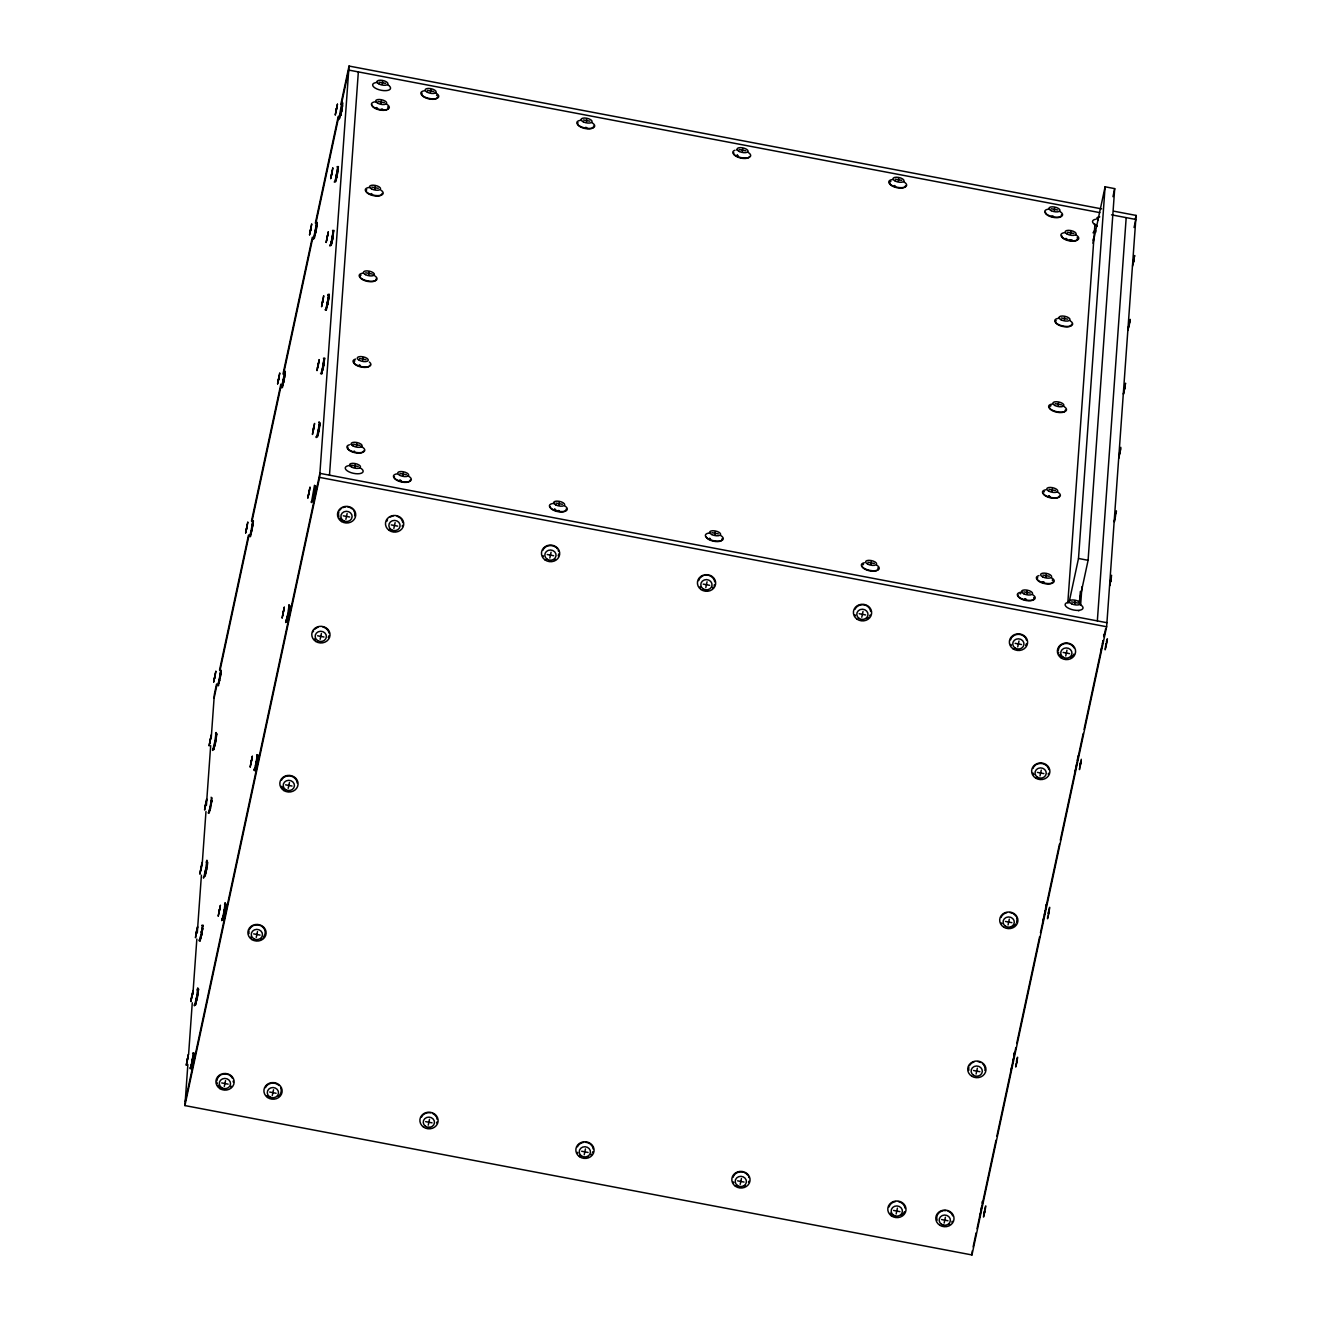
<?xml version="1.0" encoding="UTF-8"?>
<svg xmlns="http://www.w3.org/2000/svg" width="1321" height="1321" viewBox="0 0 1321 1321"><rect width="100%" height="100%" fill="white"/><g stroke="black" fill="none" stroke-linecap="round" stroke-linejoin="round"><path stroke-width="1.5" d="M205.25 873.924L206.555 868.921M315.059 488.753L314.596 492.254M335.914 179.21L336.756 176.7M281.092 387.879L283.239 380.019M339.91 118.13L342.486 105.647L341.363 109.825M1132.559 266.165L1134.689 255.481L1134.079 257.512M187.268 1061.275L187.466 1058.583M191.842 997.421L192.998 990.568L190.918 1001.599L191.892 994.746M196.416 933.567L197.572 926.715L195.475 937.745L196.466 930.892M201.106 869.713C204.606 845.787 197.11 890.816 201.172 867.038M205.68 805.86L206.703 799.007L204.59 810.037L205.746 803.185M210.122 742.022L210.303 739.331M214.679 678.168L214.877 675.477M1113.818 211.195L1136.077 215.422L1106.635 626.748L971.975 1254.95L184.923 1105.578L187.863 1064.511M188.606 1054.224L192.272 1002.788M192.866 994.564L196.846 939M197.291 932.841L201.403 875.229M202.146 864.941L205.977 811.441M206.406 805.265L210.683 745.605M211.277 737.366L214.365 694.252L216.512 684.179M218.361 684.839L218.394 685.797L221.135 670.374M218.972 682.016L218.956 682.924L219.303 679.588M220.822 673.561L220.112 678.069M219.22 912.217L219.418 909.542M246.647 529.11L246.829 526.435M223.513 916.08L223.497 916.989L223.513 915.816M252.773 524.52L251.733 527.905M251.172 763.175L251.37 760.483M278.599 380.068L278.781 377.377M283.14 614.116L283.321 611.425M310.551 231.01L310.749 228.318M313.077 238.358L313.11 239.431L315.191 230.96M287.417 617.98L287.4 618.889L287.978 614.232M289.266 609.526C289.629 608.7 286.211 625.048 288.556 614.017M308.85 494.153L309.048 491.462M313.424 430.299L314.58 423.43L312.45 434.477L313.473 427.624M318.13 366.445L319.154 359.593L317.023 370.623L318.179 363.754M322.687 302.592L323.711 295.739L321.597 306.769L322.753 299.917M327.129 238.754L327.327 236.063M331.703 174.9L331.885 172.209M336.261 111.047L336.459 108.355M311.376 501.501L311.409 502.574L314.497 485.269M313.143 498L313.127 498.909L314.976 489.876M184.923 1105.578L319.599 477.393L349.025 66.05L1101.681 208.883M329.49 475.18L358.338 71.912M354.92 467.205L355.101 464.513M382.33 84.098L382.529 81.407M356.554 446.151L356.736 443.46M362.681 360.451L362.879 357.76M368.823 274.751L369.005 272.06M374.949 189.068L375.147 186.377M381.075 103.368L381.274 100.677M403.103 475.411L403.285 472.72M430.514 92.305L430.712 89.613M559.064 505.018L559.262 502.327M586.491 121.912L586.673 119.22M715.041 534.609L715.222 531.934M742.452 151.502L742.65 148.827M871.001 564.216L871.2 561.524M898.429 181.109L898.61 178.418M971.975 1254.95L972.256 1250.921M1026.978 593.823L1027.16 591.131M1054.389 210.716L1054.587 208.024M984.558 1212.579L984.657 1211.241L984.029 1214.148M1046.017 576.996L1046.199 574.305M1052.143 491.296L1052.342 488.605M1058.286 405.597L1058.468 402.922M1064.412 319.913L1064.61 317.222M1070.538 234.213L1070.737 231.522M1016.51 1063.537L1016.691 1060.846M1067.814 602.904L1094.927 224.091M1048.461 914.479L1048.659 911.787M1074.766 603.829L1074.964 601.138M1068.986 602.822L1078.497 558.469L1105.099 186.789L1114.693 188.622L1088.091 560.302L1079.009 602.624M1079.472 603.763L1080.363 591.412M1080.611 605.332L1081.932 586.805M1080.413 765.437L1080.611 762.745M1097.338 620.903L1126.186 217.635M1106.139 645.457L1106.222 644.12M1110.697 581.62L1110.895 578.928M1115.271 517.766L1115.37 516.412L1114.742 519.318M1119.845 453.912L1120.538 448.331M1124.419 390.058L1124.6 387.367L1123.444 394.236L1125.575 383.189L1124.865 385.501M1128.398 326.931L1128.018 330.382L1129.174 323.513M1133.55 262.351L1133.748 259.676M212.681 749.073L212.648 750.427L215.075 740.701M208.107 812.927C208.768 815.206 212.318 796.827 211.129 797.224M214.415 745.721L216.33 736.623L215.95 737.481M203.533 876.781L203.517 878.135L205.944 868.392M194.402 1004.488L194.369 1005.826L196.895 996.48M334.246 181.951C334.84 184.824 338.837 163.787 337.119 166.793M325.115 309.659C325.693 313.027 330.002 289.316 327.806 295.161M330.828 245.161C331.554 248.497 334.774 225.313 332.231 237.532M320.541 373.513C321.152 376.386 325.115 355.316 323.414 358.354M317.701 434.295L318.262 430.415M217.271 684.905C217.585 689.43 222.077 665.602 220.013 670.391M214.398 745.605L214.382 746.778L215.24 743.376M189.861 1068.012C190.174 1072.536 194.666 1048.709 192.602 1053.498M249.223 535.864C249.553 540.372 254.012 516.627 251.981 521.333M251.7 530.926L252.757 523.942L251.651 528.483M221.812 918.97L221.779 920.654L223.876 912.167M282.876 383.651L282.859 384.824L282.925 383.602M284.725 375.775L284.808 374.669L284.659 376.171M286.855 620.259L286.839 621.745L289.266 609.84M338.853 117.784L338.82 119.468L341.908 102.163M324.19 361.459L321.664 374.058L322.241 369.071M982.163 1203.15L982.23 1201.532M1046.116 904.456L1045.572 908.468M1103.729 636.028L1103.696 634.427M199.042 939.974C199.091 945.621 203.698 921.926 201.832 925.476M329.755 245.145C329.804 250.792 334.444 226.981 332.545 230.647M316.049 436.706C316.099 442.37 320.739 418.476 318.84 422.192M219.005 681.702L219.269 679.869M253.847 769.202C253.632 775.972 258.371 752.376 256.67 754.77M285.815 620.16L285.699 622.538L287.78 614.067M287.45 617.65L287.912 614.678M1078.019 755.992L1077.358 760.467M1079.538 768.145L1079.472 769.615L1081.272 759.261M196.185 1000.773L196.945 996.199M330.894 244.567L331.373 241.363M322.39 369.385L322.258 371.218L322.786 369.385M317.271 435.451C316.957 443.939 322.341 412.664 318.972 426.122M251.073 531.835L250.907 533.882L251.056 531.719M191.694 1063.983L191.545 1066.03L193.411 1056.998M193.328 1057.378L193.015 1059.392M314.464 235.782L314.249 238.639L316.297 229.127M225.231 908.765L225.429 906.833L223.777 916.047M255.085 767.947L254.887 770.804L257.116 761.243M1013.917 1055.628L1013.834 1053.068M220.822 673.892L220.26 677.359M252.773 524.833L250.346 536.739L250.957 531.273M200.825 936.176C200.214 943.574 204.144 921.447 201.766 931.074M196.119 1001.021L197.82 987.91L197.077 989.99M191.694 1063.884L191.578 1065.7L192.106 1063.933M331.554 241.363L331.389 243.51L332.182 240.554M322.407 369.054L322.274 370.871L322.786 369.335M317.701 433.899L318.361 429.952L317.667 432.925M209.412 811.011L209.956 807.544M204.953 874.089C203.913 885.202 209.907 853.349 206.72 864.694M200.875 936.044L200.709 937.993L201.304 935.995M195.805 1001.797L195.525 1005.033L197.44 996.414M335.666 179.276C334.576 188.853 338.919 168.196 337.532 170.359M331.588 241.231L331.422 243.18L332.033 241.165M326.518 306.967L326.237 310.22L328.136 301.799M326.964 305.547L327.658 301.386M218.592 682.94L219.187 679.341M282.628 384.031L282.298 387.697L283.899 380.564M340.174 115.819L341.049 111.608M223.249 916.18L222.935 919.845L224.537 912.712M255.614 765.883L256.076 763.125M1132.741 264.563L1133.682 259.345M1047.735 916.13C1046.331 928.069 1052.325 893.937 1048.18 913.521M1105.991 643.806C1102.787 662.993 1109.822 628.68 1106.404 641.808M214.217 745.556L213.804 749.634L215.818 740.421M216 739.298L215.95 737.613M210.089 807.841L209.808 810.632L210.155 807.296M336.161 177.377L337.053 172.407M1119.168 455.266L1118.87 458.09L1120.835 447.324M1110.02 582.957L1109.739 585.781L1111.605 575.279M284.527 377.096L284.246 378.764M315.059 233.239L315.323 231.571M316.396 228.566L316.693 225.561L316.346 226.766M191.446 1064.363L190.967 1068.904L192.239 1064.264M225.148 909.244L224.966 910.334M284.593 376.766L283.404 383.007L283.784 381.142M314.976 233.619L315.785 229.194M336.112 177.509L336.541 175.165M326.981 305.217L327.294 303.45M328.252 301.006L328.764 297.208L328.169 298.975M255.597 765.784L256.274 761.953M214.663 743.987L215.224 740.8M200.66 936.193L200.082 941.179L201.783 933.765M328.351 300.428L328.698 297.423L328.302 298.546M340.95 112.186C339.332 123.58 344.203 98.216 341.512 109.214M256.935 761.276L257.331 758.023L256.968 758.931M287.301 617.204L288.143 613.472M981.668 1206.568L980.876 1210.961M1015.981 1063.933C1014.445 1076.136 1019.762 1047.107 1016.493 1061.192M214.745 743.442L215.059 741.675M205.713 870.572L205.399 872.339L206.076 868.508M202.113 931.966L202.542 928.399L201.469 932.626M197.539 995.819L197.985 991.972L196.102 1002.177M332.826 237.153L333.239 233.586L332.43 236.641M323.695 364.844L324.124 361.277L323.084 365.24M223.91 913.372L224.587 909.723M224.867 910.912L225.99 903.911L225.231 906.057M1013.438 1058.567L1012.613 1063.025M1079.901 765.833L1080.677 761.771M1103.068 640.503L1102.457 643.839M341.115 111.162L340.57 115.472L341.578 111.542M223.843 913.653L224.702 909.31M205.382 871.398L205.812 869.978M196.251 999.089L196.68 997.685M326.964 304.276L327.625 301.65M319.022 429.292L319.566 424.85L317.684 435.055M1110.234 581.686L1111.291 576.517M283.371 380.63L284.065 377.146M284.131 379.358L285.319 371.696L284.609 373.893M315.042 232.199L315.438 230.977M340.768 112.219L340.95 111.228M193.213 1059.343L192.833 1061.341M224.768 911.523L225.164 910.301M255.68 764.347L256.241 761.358M288.672 613.406L289.86 605.745L288.589 610.385M314.398 493.443L315.57 485.781L315.025 487.333M314.794 492.221L312.549 501.782L313.589 497.257M1045.208 910.598L1044.35 915.057M214.696 742.699L214.894 741.708M214.877 741.395L216.099 732.495L215.538 733.915M211.03 805.463L211.756 800.476L210.914 803.383M205.564 870.407L206.902 860.202L206.225 862.283M206.571 868.706L206.225 870.506M336.277 175.577L336.64 174.554M201.898 933.171L203.153 925.212L202.807 925.988M202.262 932.147L201.684 935.136M332.975 237.318L332.397 240.306M327.146 303.285L327.327 302.278M328.153 301.584L327.806 303.384M323.48 366.049L324.735 358.09L324.239 359.345M323.843 365.025L323.265 368.014M1119.498 453.301L1119.894 451.221M283.272 380.25L284.593 370.59L284.098 371.663M284.164 380.134L284.345 379.127M315.224 231.192L316.495 221.482L316.049 222.622M316.115 231.092L317.271 222.638L316.38 225.577M341.825 111.113L342.833 102.939M192.156 1061.242L192.883 1057.642L192.139 1060.449M223.893 912.415L225.181 902.689L224.553 904.439M224.785 912.299L224.983 911.292M287.813 614.298L289.134 604.655L288.639 605.728M313.738 494.12L314.497 489.546M984.409 1210.928C981.156 1230.478 988.207 1195.786 984.822 1208.93M1076.962 762.679L1075.872 768.062M283.437 380.184L283.965 377.575M315.851 231.505L315.092 234.841L316.429 226.452M192.106 1061.39L192.965 1057.427M313.688 494.269L314.811 489.315M336.475 174.587L336.855 172.589M197.308 997.999L198.596 989.066L197.589 992.385M322.935 366.115L323.728 361.426M318.906 429.886L318.675 431.092M1128.761 324.9L1130.132 319.352L1129.108 326.204M1115.188 515.768L1114.313 521.927L1116.427 510.897L1115.601 513.786M252.014 530.183L253.417 520.804L252.971 521.762M283.454 379.243L283.85 377.278M283.965 381.142L284.015 379.969M315.422 230.201L315.603 229.194M192.635 1062.348L193.989 1052.903L193.593 1053.91M224.091 911.407L224.487 909.426M224.587 913.29L224.653 912.117M256.175 762.531L256.423 761.342M314.282 494.054L313.688 496.812M215.389 743.574L216.875 733.65L216.05 736.21M336.971 176.453L338.391 166.545L337.433 169.864M332.198 237.813L333.057 232.942M201.568 931.255L201.37 932.246L202.328 927.755M327.823 304.16L329.309 294.236L328.302 297.572M323.364 366.644L323.001 368.361M251.7 527.294L252.476 523.694M313.969 492.915L314.728 489.579M210.65 804.654L211.476 800.064M332.265 240.108L333.883 230.382L333.519 231.158M192.222 1063.455L192.585 1061.803M219.93 676.335L220.838 672.719L220.046 675.774M219.946 675.378L220.706 671.993M251.832 530.2L251.601 531.29M341.528 108.256L342.271 104.871M224.421 913.306L223.86 915.717M980.446 1213.173L979.604 1216.955M214.167 679.737L215.406 673.908M246.119 530.679L247.357 524.866M278.071 381.637L279.309 375.808M310.022 232.579L311.261 226.766M335.732 112.615L336.987 106.786M219.534 670.077L248.464 535.187M251.485 521.085L280.828 384.18M282.991 374.107L312.35 237.186M315.372 223.1L338.242 116.38M340.835 104.309L349.025 66.05M214.068 698.281L217.09 684.179M220.112 670.094L249.042 535.187M252.063 521.101L280.547 388.209M283.998 372.093L312.483 239.217M315.934 223.1L338.82 116.397M341.842 102.295L348.744 70.079L1099.848 212.631M209.593 743.591L210.832 737.762M331.175 176.453L332.413 170.64M205.019 807.428L206.274 801.616M326.601 240.306L327.856 234.494M210.848 803.762C213.408 793.789 208.701 816.543 210.567 807.775M200.445 871.282L201.7 865.47M322.027 304.16L323.282 298.348M206.109 871.084L205.267 874.139M326.832 307.364L327.691 303.962M195.888 935.136L197.126 929.323M317.469 368.014L318.708 362.202M323.282 364.332L324.008 361.294M191.314 998.99L192.552 993.177M312.895 431.868L314.134 426.056M196.978 998.792L196.168 1001.846M318.543 431.67L317.75 434.725M186.74 1062.844L187.995 1057.015M218.692 913.785L219.946 907.973M250.643 764.727L251.898 758.915M282.611 615.685L283.85 609.873M308.321 495.722L309.576 489.893M185.204 1101.549L319.88 473.347L1106.932 622.719M224.289 1086.456L225.544 1080.628M256.241 937.398L257.496 931.586M288.193 788.34L289.448 782.527M320.161 639.298L321.399 633.486M345.871 519.335L347.126 513.506M272.275 1095.555L273.53 1089.742M393.856 528.433L395.111 522.621M428.252 1125.162L429.49 1119.349M549.833 558.04L551.072 552.211M584.212 1154.752L585.467 1148.94M705.794 587.63L707.049 581.818M740.189 1184.359L741.444 1178.547M861.771 617.237L863.009 611.425M1092.995 243.229L1105.099 186.789M1112.959 196.68L1114.693 188.622M896.166 1213.966L897.405 1208.137M1017.731 646.844L1018.986 641.015M1135.218 219.451L1136.077 215.422M1134.062 227.509L1135.796 219.451L1111.506 214.844M1133.022 263.919L1134.277 258.107M1128.448 327.773L1129.703 321.961M944.152 1223.064L945.39 1217.252M976.103 1074.023L977.342 1068.194M1008.055 924.964L1009.31 919.152M1040.007 775.906L1041.262 770.093M1065.733 655.943L1066.972 650.13M1123.89 391.627L1125.129 385.798M1119.944 452.558L1120.555 449.652M1110.168 583.172L1111.423 577.36M973.115 1246.892L976.136 1232.79M977.012 1228.761L996.001 1140.172M996.86 1136.143L1015.849 1047.553M1016.708 1043.524L1039.594 936.82M1040.453 932.791L1059.442 844.202M1060.317 840.173L1083.187 733.452M1084.046 729.44L1103.052 640.834M1103.91 636.821L1105.627 628.763M1016.609 1062.183L1017.22 1059.277M1048.56 913.141L1049.188 910.235M1079.884 766.989L1081.139 761.177M1105.611 647.026L1106.849 641.213M1101.797 647.092L1100.987 650.559M1012.167 1065.172L1011.192 1069.234M327.608 304.408L326.931 306.934M288.605 611.194L289.249 608.948L288.754 610.5M1043.904 917.104L1042.88 921.034M251.485 531.785L250.94 533.552L251.436 532.049M257.017 757.742L257.909 754.803L255.58 767.633M1075.459 769.796L1074.65 772.273M206.72 865.668L207.133 864.264L206.786 867.6L206.819 865.305M337.532 170.492L336.211 178.863M257.017 758.634L257.331 757.726L255.58 767.451M212.07 797.901L209.18 813.125M1093.045 232.826L1094.696 230.382A5.218 2.147 12.1 0 1 1095.241 229.97M1093.144 240.736L1093.094 239.051M427.41 90.356L433.816 91.578M583.387 119.963L589.777 121.169M739.347 149.554L745.754 150.776M895.324 179.161L901.715 180.366M1051.285 208.768L1057.692 209.973M379.226 82.15L385.633 83.372M377.971 101.42L384.378 102.625M1067.434 232.265L1073.841 233.47M371.845 187.103L378.252 188.325M1061.308 317.965L1067.715 319.17M365.719 272.803L372.109 274.025M1055.182 403.648L1061.572 404.87M359.576 358.503L365.983 359.708M1049.039 489.348L1055.446 490.553M1078.497 558.469L1088.091 560.302M353.45 444.186L359.84 445.408M1042.913 575.048L1049.303 576.253M399.999 473.463L406.389 474.685M555.959 503.07L562.366 504.275M711.936 532.66L718.327 533.882M867.897 562.267L874.304 563.473M1023.874 591.874L1030.264 593.079M351.815 465.256L358.206 466.478M1071.661 601.881L1078.068 603.086M319.599 477.393L1106.635 626.748M343.295 515.817L349.702 517.023M391.28 524.916L397.687 526.138M547.257 554.523L553.648 555.728M703.218 584.113L709.625 585.335M859.195 613.72L865.585 614.942M1015.155 643.327L1021.562 644.532M1063.157 652.425L1069.548 653.647M317.585 635.781L323.975 637.003M1037.431 772.405L1043.838 773.611M285.617 784.839L292.024 786.045M1005.479 921.447L1011.886 922.669M253.665 933.881L260.072 935.103M973.527 1070.505L979.918 1071.711M221.713 1082.939L228.12 1084.145M269.699 1092.038L276.106 1093.26M425.676 1121.645L432.066 1122.85M581.636 1151.235L588.043 1152.457M737.613 1180.842L744.02 1182.064M893.59 1210.449L899.981 1211.654M941.576 1219.547L947.966 1220.769M1057.361 491.924A9.131 3.748 12.1 0 1 1057.791 497.555A9.131 3.748 12.1 0 1 1044.713 495.078A9.131 3.748 12.1 0 1 1045.918 489.744M1059.227 496.118A8.141 3.336 12.1 0 1 1051.499 498.05A8.141 3.336 12.1 0 1 1043.293 493.526M1043.904 491.957A8.141 3.336 12.1 0 1 1044.366 491.66M1049.617 496.25A4.888 1.998 12.1 0 1 1049.072 496.052M1064.28 406.703A9.131 3.748 12.1 0 1 1063.372 411.987A9.131 3.748 12.1 0 1 1050.608 409.213A9.131 3.748 12.1 0 1 1052.061 404.061M1062.596 405.778A9.131 3.748 12.1 0 1 1063.488 406.224M1065.337 409.989A8.141 3.336 12.1 0 1 1057.13 412.268A8.141 3.336 12.1 0 1 1049.485 406.984M1050.046 406.274A8.141 3.336 12.1 0 1 1051.054 405.712M1075.756 234.841A9.131 3.748 12.1 0 1 1075.905 240.538A9.131 3.748 12.1 0 1 1062.629 237.664A9.131 3.748 12.1 0 1 1065.254 232.562M1077.16 237.697A8.141 3.336 12.1 0 1 1070.406 241.049A8.141 3.336 12.1 0 1 1061.754 235.6M1070.423 321.003A9.131 3.748 12.1 0 1 1069.201 326.337A9.131 3.748 12.1 0 1 1056.288 323.183A9.131 3.748 12.1 0 1 1059.128 318.245M1071.463 324.306A8.141 3.336 12.1 0 1 1062.266 326.353A8.141 3.336 12.1 0 1 1056.173 320.574M1051.219 577.607A9.131 3.748 12.1 0 1 1051.912 583.172A9.131 3.748 12.1 0 1 1039.099 581.091A9.131 3.748 12.1 0 1 1038.95 575.609M1053.101 581.818A8.141 3.336 12.1 0 1 1043.375 583.321A8.141 3.336 12.1 0 1 1037.778 577.657M1052.226 580.018A8.141 3.336 12.1 0 1 1052.622 580.48M1044.069 582.115A4.888 1.998 12.1 0 1 1043.491 581.934M360.864 446.316A9.131 3.748 12.1 0 1 362.928 452.178A9.131 3.748 12.1 0 1 349.916 450.395A9.131 3.748 12.1 0 1 349.487 444.764M351.254 444.483A9.131 3.748 12.1 0 1 352.261 444.45M363.638 450.973A8.141 3.336 12.1 0 1 354.408 452.591A8.141 3.336 12.1 0 1 347.968 447.142M354.606 451.27A4.888 1.998 12.1 0 1 354.028 451.088M369.385 362.053A9.131 3.748 12.1 0 1 367.469 366.875A9.131 3.748 12.1 0 1 355.25 364.233A9.131 3.748 12.1 0 1 355.613 359.064M369.764 365.273A8.141 3.336 12.1 0 1 359.56 366.627A8.141 3.336 12.1 0 1 354.903 360.815M360.154 365.389A4.888 1.998 12.1 0 1 359.609 365.19M374.817 275.858A9.131 3.748 12.1 0 1 373.893 281.125A9.131 3.748 12.1 0 1 361.145 278.368A9.131 3.748 12.1 0 1 362.598 273.199M373.133 274.917A9.131 3.748 12.1 0 1 374.025 275.379M375.874 279.144A8.141 3.336 12.1 0 1 367.667 281.423A8.141 3.336 12.1 0 1 360.022 276.139M360.567 275.412A8.141 3.336 12.1 0 1 361.029 275.115M380.96 190.158A9.131 3.748 12.1 0 1 379.738 195.491A9.131 3.748 12.1 0 1 366.825 192.338A9.131 3.748 12.1 0 1 369.649 187.4M382 193.46A8.141 3.336 12.1 0 1 372.803 195.508A8.141 3.336 12.1 0 1 366.71 189.729M371.878 193.807A4.888 1.998 12.1 0 1 371.35 193.576M386.293 103.979A9.131 3.748 12.1 0 1 386.442 109.676A9.131 3.748 12.1 0 1 373.166 106.803A9.131 3.748 12.1 0 1 375.791 101.717M387.697 106.852A8.141 3.336 12.1 0 1 381.439 110.254A8.141 3.336 12.1 0 1 372.192 105.152M1061.291 216.132A8.141 3.336 12.1 0 1 1052.243 217.156A8.141 3.336 12.1 0 1 1045.538 212.301M1061.39 214.877A8.141 3.336 12.1 0 1 1061.44 215.752M1060.003 211.575A9.131 3.748 12.1 0 1 1059.326 217.106A9.131 3.748 12.1 0 1 1046.166 213.903A9.131 3.748 12.1 0 1 1049.601 209.032M905.512 185.716A8.141 3.336 12.1 0 1 896.777 187.681A8.141 3.336 12.1 0 1 889.71 182.298M890.387 181.621A8.141 3.336 12.1 0 1 890.899 181.34M904.043 181.968A9.131 3.748 12.1 0 1 903.647 187.466A9.131 3.748 12.1 0 1 890.635 184.643A9.131 3.748 12.1 0 1 892.649 179.507M895.077 185.749A4.888 1.998 12.1 0 1 894.581 185.518M437.598 96.928A8.141 3.336 12.1 0 1 428.367 98.761A8.141 3.336 12.1 0 1 422.093 93.147M436.491 95.095A8.141 3.336 12.1 0 1 436.937 95.558M436.888 93.659A9.131 3.748 12.1 0 1 435.154 98.761A9.131 3.748 12.1 0 1 422.489 95.673A9.131 3.748 12.1 0 1 424.751 90.703M435.286 92.701A9.131 3.748 12.1 0 1 436.128 93.164M749.502 156.538A8.141 3.336 12.1 0 1 740.305 157.959A8.141 3.336 12.1 0 1 733.749 152.708M748.066 152.361A9.131 3.748 12.1 0 1 748.214 157.727A9.131 3.748 12.1 0 1 735.681 155.68A9.131 3.748 12.1 0 1 735.004 150.231M736.689 149.9A9.131 3.748 12.1 0 1 737.663 149.818M737.762 155.399A4.888 1.998 12.1 0 1 737.415 155.135M593.476 126.073A8.141 3.336 12.1 0 1 584.84 128.467A8.141 3.336 12.1 0 1 578.053 122.737M592.105 122.77A9.131 3.748 12.1 0 1 591.709 128.253A9.131 3.748 12.1 0 1 578.681 125.429A9.131 3.748 12.1 0 1 580.712 120.294M722.026 538.786A8.141 3.336 12.1 0 1 715.404 541.511A8.141 3.336 12.1 0 1 706.24 537.069M720.655 535.467A9.131 3.748 12.1 0 1 720.539 540.9A9.131 3.748 12.1 0 1 707.726 538.473A9.131 3.748 12.1 0 1 708.386 533.139M709.261 533.007A9.131 3.748 12.1 0 1 710.236 532.924M410.187 480.035A8.141 3.336 12.1 0 1 401.452 481.983A8.141 3.336 12.1 0 1 394.401 476.6M407.875 475.808A9.131 3.748 12.1 0 1 408.866 481.637A9.131 3.748 12.1 0 1 395.54 479.11A9.131 3.748 12.1 0 1 397.324 473.81M400.857 480.448A4.888 1.998 12.1 0 1 400.296 480.266M1033.749 597.538A8.141 3.336 12.1 0 1 1026.334 600.576A8.141 3.336 12.1 0 1 1018.276 595.011M1020.076 593.823A8.141 3.336 12.1 0 1 1020.786 593.641M1033.98 595.672A9.131 3.748 12.1 0 1 1030.677 600.361A9.131 3.748 12.1 0 1 1018.359 596.663A9.131 3.748 12.1 0 1 1022.173 592.138M1032.593 594.665A9.131 3.748 12.1 0 1 1033.336 595.16M1025.922 599.14A4.888 1.998 12.1 0 1 1025.327 599.007M877.771 567.931A8.141 3.336 12.1 0 1 877.904 569.648M877.623 570.012A8.141 3.336 12.1 0 1 868.871 570.672A8.141 3.336 12.1 0 1 862.118 566.23M862.976 564.728A8.141 3.336 12.1 0 1 863.488 564.447M876.632 565.074A9.131 3.748 12.1 0 1 876.517 570.507A9.131 3.748 12.1 0 1 863.703 568.08A9.131 3.748 12.1 0 1 864.347 562.746M565.966 510.451A8.141 3.336 12.1 0 1 556.934 511.458A8.141 3.336 12.1 0 1 550.213 506.604M566.065 509.179A8.141 3.336 12.1 0 1 566.131 510.055M566.065 506.868A9.131 3.748 12.1 0 1 562.763 511.557A9.131 3.748 12.1 0 1 550.461 507.858A9.131 3.748 12.1 0 1 554.275 503.334M564.694 505.877A9.131 3.748 12.1 0 1 565.438 506.356M555.728 509.658A4.888 1.998 12.1 0 1 554.77 509.179M389.332 85.964A9.131 3.748 12.1 0 1 386.029 90.637A9.131 3.748 12.1 0 1 373.711 86.955A9.131 3.748 12.1 0 1 377.525 82.414M387.945 84.957A9.131 3.748 12.1 0 1 388.704 85.452M710.401 538.786A5.218 2.147 12.1 0 1 709.625 538.192M559.328 510.682A5.218 2.147 12.1 0 1 558.007 510.5M555.464 509.724A5.218 2.147 12.1 0 1 554.424 509.196M400.709 480.58A5.218 2.147 12.1 0 1 399.503 480.134M1025.905 599.305A5.218 2.147 12.1 0 1 1024.601 598.974M586.755 127.576A5.218 2.147 12.1 0 1 585.418 127.394M1053.332 216.198A5.218 2.147 12.1 0 1 1052.011 215.868M737.812 155.68A5.218 2.147 12.1 0 1 737.035 155.085M360.303 365.62A5.218 2.147 12.1 0 1 359.081 365.157M382.595 109.049A5.218 2.147 12.1 0 1 381.356 109.032M377.476 108.074A5.218 2.147 12.1 0 1 376.452 107.529M1072.058 239.894A5.218 2.147 12.1 0 1 1069.482 239.695M1066.939 238.936A5.218 2.147 12.1 0 1 1065.915 238.391M1043.64 582.165A5.218 2.147 12.1 0 1 1042.418 581.702M1049.766 496.465A5.218 2.147 12.1 0 1 1048.544 496.019M1079.554 604.209A9.131 3.748 12.1 0 1 1080.545 610.054A9.131 3.748 12.1 0 1 1067.219 607.511A9.131 3.748 12.1 0 1 1069.003 602.211M1079.158 610.616A8.141 3.336 12.1 0 1 1078.365 610.748M1096.925 225.643A9.131 3.748 12.1 0 1 1095.538 219.253M1097.223 226.238A8.141 3.336 12.1 0 1 1094.415 224.553M1098.378 220.343A5.631 2.312 12.1 0 1 1099.766 216.842M361.277 468.559A9.131 3.748 12.1 0 1 359.857 473.612A9.131 3.748 12.1 0 1 347.357 470.903A9.131 3.748 12.1 0 1 348.265 465.735M349.14 465.603A9.131 3.748 12.1 0 1 351.155 465.52M359.692 467.601A9.131 3.748 12.1 0 1 360.534 468.063M402.509 525.345A8.141 7.414 4.1 0 1 402.195 526.22M393.08 530.646A8.141 7.414 4.1 0 1 392.089 530.398M390.256 529.572A8.141 7.414 4.1 0 1 389.431 529.011M386.772 521.415A8.141 7.414 4.1 0 1 387.515 519.698M390.306 517.039A8.141 7.414 4.1 0 1 393.146 516.065M397.192 516.362A8.141 7.414 4.1 0 1 399.025 517.188M399.85 517.749A8.141 7.414 4.1 0 1 400.593 518.393M401.237 519.12A8.141 7.414 4.1 0 1 401.782 519.913M402.211 520.771A8.141 7.414 4.1 0 1 402.723 522.571M558.684 554.027A8.141 7.414 4.1 0 1 558.172 555.827M554.936 559.311A8.141 7.414 4.1 0 1 554.044 559.741M543.459 556.438A8.141 7.414 4.1 0 1 543.03 555.596M543.047 550.13A8.141 7.414 4.1 0 1 543.492 549.288M544.037 548.512A8.141 7.414 4.1 0 1 546.283 546.646M547.175 546.217A8.141 7.414 4.1 0 1 555.827 547.34M556.57 548A8.141 7.414 4.1 0 1 557.214 548.727M558.189 550.362A8.141 7.414 4.1 0 1 558.502 551.253M714.446 584.543A8.141 7.414 4.1 0 1 714.133 585.434M713.142 587.036A8.141 7.414 4.1 0 1 712.481 587.746M708.073 589.893A8.141 7.414 4.1 0 1 707.049 589.992M706.041 589.975A8.141 7.414 4.1 0 1 705.018 589.843M700.625 587.564A8.141 7.414 4.1 0 1 699.981 586.838M698.71 580.613A8.141 7.414 4.1 0 1 699.453 578.895M700.014 578.119A8.141 7.414 4.1 0 1 700.675 577.409M701.418 576.782A8.141 7.414 4.1 0 1 703.135 575.807M705.084 575.262A8.141 7.414 4.1 0 1 708.139 575.312M709.129 575.56A8.141 7.414 4.1 0 1 713.72 579.11M714.166 579.969A8.141 7.414 4.1 0 1 714.661 581.768M870.11 615.025A8.141 7.414 4.1 0 1 869.664 615.867M868.458 617.353A8.141 7.414 4.1 0 1 866.873 618.509M855.397 615.636A8.141 7.414 4.1 0 1 854.968 614.793M854.984 609.328A8.141 7.414 4.1 0 1 862.068 604.77M863.092 604.787A8.141 7.414 4.1 0 1 866.048 605.513M866.939 605.976A8.141 7.414 4.1 0 1 870.622 611.375M281.125 1091.559A8.141 7.414 4.1 0 1 280.613 1093.342M280.184 1094.184A8.141 7.414 4.1 0 1 279.623 1094.96M278.979 1095.67A8.141 7.414 4.1 0 1 278.219 1096.298M270.508 1097.52A8.141 7.414 4.1 0 1 269.567 1097.157M267.849 1096.133A8.141 7.414 4.1 0 1 267.106 1095.489M265.504 1087.645A8.141 7.414 4.1 0 1 268.724 1084.161M269.616 1083.732A8.141 7.414 4.1 0 1 279.012 1085.515M280.646 1087.893A8.141 7.414 4.1 0 1 281.191 1090.634M436.904 1122.074A8.141 7.414 4.1 0 1 436.59 1122.949M429.507 1127.507A8.141 7.414 4.1 0 1 428.483 1127.49M421.465 1117.252A8.141 7.414 4.1 0 1 421.911 1116.41M422.456 1115.634A8.141 7.414 4.1 0 1 423.116 1114.924M423.859 1114.297A8.141 7.414 4.1 0 1 425.593 1113.339M426.551 1113.009A8.141 7.414 4.1 0 1 430.58 1112.843M432.528 1113.438A8.141 7.414 4.1 0 1 436.178 1116.641M436.607 1117.483A8.141 7.414 4.1 0 1 437.102 1119.3M592.881 1151.664A8.141 7.414 4.1 0 1 592.551 1152.556M591.56 1154.158A8.141 7.414 4.1 0 1 590.916 1154.868M588.439 1156.469A8.141 7.414 4.1 0 1 587.482 1156.8M580.613 1155.892A8.141 7.414 4.1 0 1 579.787 1155.33M577.855 1153.167A8.141 7.414 4.1 0 1 577.426 1152.308M577.442 1146.843A8.141 7.414 4.1 0 1 583.502 1142.384M585.533 1142.302A8.141 7.414 4.1 0 1 589.381 1143.507M590.206 1144.069A8.141 7.414 4.1 0 1 592.138 1146.232M592.584 1147.09A8.141 7.414 4.1 0 1 593.079 1148.89M748.842 1181.271A8.141 7.414 4.1 0 1 748.528 1182.146M745.308 1185.631A8.141 7.414 4.1 0 1 744.4 1186.06M737.465 1185.961A8.141 7.414 4.1 0 1 736.573 1185.498M733.816 1182.757A8.141 7.414 4.1 0 1 733.386 1181.915M733.089 1177.325A8.141 7.414 4.1 0 1 733.849 1175.607M734.393 1174.831A8.141 7.414 4.1 0 1 735.054 1174.121M735.797 1173.51A8.141 7.414 4.1 0 1 743.508 1172.288M744.466 1172.635A8.141 7.414 4.1 0 1 746.183 1173.659M746.926 1174.319A8.141 7.414 4.1 0 1 747.57 1175.046M748.545 1176.681A8.141 7.414 4.1 0 1 748.858 1177.572M904.489 1211.753A8.141 7.414 4.1 0 1 904.059 1212.579M903.498 1213.372A8.141 7.414 4.1 0 1 902.854 1214.065M902.094 1214.693A8.141 7.414 4.1 0 1 901.269 1215.237M895.374 1216.162A8.141 7.414 4.1 0 1 894.383 1215.914M892.55 1215.089A8.141 7.414 4.1 0 1 891.725 1214.527M890.981 1213.883A8.141 7.414 4.1 0 1 890.337 1213.157M889.066 1206.932A8.141 7.414 4.1 0 1 895.44 1201.582M898.495 1201.631A8.141 7.414 4.1 0 1 905.017 1208.104M1048.527 773.264A8.141 7.414 4.1 0 1 1048.131 774.123M1037.761 777.706A8.141 7.414 4.1 0 1 1036.836 777.293M1033.897 774.717A8.141 7.414 4.1 0 1 1033.039 773.016M1033.055 768.442A8.141 7.414 4.1 0 1 1033.435 767.584M1033.93 766.774A8.141 7.414 4.1 0 1 1036.027 764.776M1036.902 764.298A8.141 7.414 4.1 0 1 1046.381 765.536M1047.074 766.23A8.141 7.414 4.1 0 1 1047.685 766.989M1048.164 767.815A8.141 7.414 4.1 0 1 1048.791 769.598M1026.384 643.74A8.141 7.414 4.1 0 1 1025.641 645.457M1011.374 645.242A8.141 7.414 4.1 0 1 1010.945 644.384M1010.648 639.81A8.141 7.414 4.1 0 1 1011.407 638.093M1011.952 637.316A8.141 7.414 4.1 0 1 1012.613 636.606M1013.356 635.979A8.141 7.414 4.1 0 1 1015.073 635.005M1016.031 634.691A8.141 7.414 4.1 0 1 1021.067 634.757M1022.008 635.12A8.141 7.414 4.1 0 1 1023.725 636.144M1024.469 636.788A8.141 7.414 4.1 0 1 1025.113 637.515M1025.657 638.324A8.141 7.414 4.1 0 1 1026.4 640.058M984.888 1067.698A8.141 7.414 4.1 0 1 984.872 1070.472M968.887 1070.225A8.141 7.414 4.1 0 1 968.887 1067.434M969.531 1065.684A8.141 7.414 4.1 0 1 970.027 1064.875M970.638 1064.132A8.141 7.414 4.1 0 1 971.331 1063.455M972.124 1062.877A8.141 7.414 4.1 0 1 973.907 1062.018M977.936 1061.622A8.141 7.414 4.1 0 1 980.826 1062.513M982.477 1063.636A8.141 7.414 4.1 0 1 983.171 1064.33M983.765 1065.089A8.141 7.414 4.1 0 1 984.624 1066.79M264.778 930.166A8.141 7.414 4.1 0 1 264.761 934.756M264.382 935.615A8.141 7.414 4.1 0 1 263.275 937.167M261.773 938.422A8.141 7.414 4.1 0 1 260.914 938.901M251.419 937.662A8.141 7.414 4.1 0 1 250.726 936.969M249.025 933.6A8.141 7.414 4.1 0 1 249.042 930.826M249.669 929.059A8.141 7.414 4.1 0 1 253.137 925.773M254.061 925.394A8.141 7.414 4.1 0 1 260.055 925.493M260.98 925.905A8.141 7.414 4.1 0 1 264.398 929.29M952.276 1221.281A8.141 7.414 4.1 0 1 951.781 1222.09M949.683 1224.088A8.141 7.414 4.1 0 1 948.825 1224.567M943.871 1225.343A8.141 7.414 4.1 0 1 942.864 1225.161M937.183 1220.175A8.141 7.414 4.1 0 1 936.804 1218.342M936.804 1217.417A8.141 7.414 4.1 0 1 937.2 1215.601M937.58 1214.726A8.141 7.414 4.1 0 1 942.93 1210.796M943.937 1210.63A8.141 7.414 4.1 0 1 945.985 1210.663M947.95 1211.159A8.141 7.414 4.1 0 1 949.733 1212.084M950.526 1212.695A8.141 7.414 4.1 0 1 951.219 1213.372M951.814 1214.148A8.141 7.414 4.1 0 1 952.672 1215.832M231.324 1086.225A8.141 7.414 4.1 0 1 230.614 1086.886M220.26 1087.315A8.141 7.414 4.1 0 1 219.468 1086.704M218.774 1086.027A8.141 7.414 4.1 0 1 218.18 1085.251M217.321 1083.567A8.141 7.414 4.1 0 1 217.073 1082.659M216.941 1080.793A8.141 7.414 4.1 0 1 218.824 1076.565M219.517 1075.888A8.141 7.414 4.1 0 1 221.168 1074.832M222.11 1074.452A8.141 7.414 4.1 0 1 228.087 1074.534M229.012 1074.947A8.141 7.414 4.1 0 1 232.446 1078.349M233.19 1081.057A8.141 7.414 4.1 0 1 233.19 1081.982M354.655 513.01A8.141 7.414 4.1 0 1 354.639 515.784M344.599 521.415A8.141 7.414 4.1 0 1 343.625 521.118M341.842 520.193A8.141 7.414 4.1 0 1 341.049 519.582M340.356 518.905A8.141 7.414 4.1 0 1 339.761 518.129M338.903 516.445A8.141 7.414 4.1 0 1 338.919 511.854M339.794 510.187A8.141 7.414 4.1 0 1 341.099 508.767M342.75 507.71A8.141 7.414 4.1 0 1 345.656 506.901M347.704 506.917A8.141 7.414 4.1 0 1 352.245 508.948M353.533 510.401A8.141 7.414 4.1 0 1 354.408 512.102M288.952 790.701A8.141 7.414 4.1 0 1 287.928 790.635M285.022 789.727A8.141 7.414 4.1 0 1 284.164 789.215M283.388 788.604A8.141 7.414 4.1 0 1 282.677 787.91M282.083 787.151A8.141 7.414 4.1 0 1 281.604 786.325M281.621 780.017A8.141 7.414 4.1 0 1 282.116 779.208M282.727 778.465A8.141 7.414 4.1 0 1 283.421 777.788M284.213 777.21A8.141 7.414 4.1 0 1 286.013 776.352M286.987 776.071A8.141 7.414 4.1 0 1 296.35 780.249M296.73 781.124A8.141 7.414 4.1 0 1 297.109 782.957M1016.823 921.414A8.141 7.414 4.1 0 1 1016.559 922.322M1015.684 923.99A8.141 7.414 4.1 0 1 1015.089 924.733M1014.379 925.394A8.141 7.414 4.1 0 1 1013.587 925.988M1011.803 926.847A8.141 7.414 4.1 0 1 1010.829 927.127M1001.945 923.775A8.141 7.414 4.1 0 1 1001.45 922.95M1001.103 917.484A8.141 7.414 4.1 0 1 1001.978 915.816M1002.589 915.073A8.141 7.414 4.1 0 1 1006.85 912.695M1009.888 912.563A8.141 7.414 4.1 0 1 1012.778 913.472M1013.653 913.983A8.141 7.414 4.1 0 1 1014.429 914.578M1015.122 915.271A8.141 7.414 4.1 0 1 1015.717 916.047M1016.592 917.732A8.141 7.414 4.1 0 1 1016.955 920.506M1073.857 654.159A8.141 7.414 4.1 0 1 1073.362 654.968M1072.751 655.711A8.141 7.414 4.1 0 1 1072.058 656.388M1071.265 656.966A8.141 7.414 4.1 0 1 1070.406 657.445M1061.704 656.818A8.141 7.414 4.1 0 1 1060.912 656.207M1060.218 655.513A8.141 7.414 4.1 0 1 1059.624 654.754M1058.748 653.053A8.141 7.414 4.1 0 1 1058.501 652.145M1058.385 650.295A8.141 7.414 4.1 0 1 1058.782 648.479M1059.161 647.604A8.141 7.414 4.1 0 1 1060.251 646.052M1060.961 645.391A8.141 7.414 4.1 0 1 1062.612 644.318M1063.537 643.938A8.141 7.414 4.1 0 1 1069.531 644.037M1070.456 644.45A8.141 7.414 4.1 0 1 1072.801 646.25M1073.395 647.026A8.141 7.414 4.1 0 1 1073.89 647.851M328.912 635.748A8.141 7.414 4.1 0 1 328.285 637.515M315.339 639.562A8.141 7.414 4.1 0 1 314.646 638.869M313.193 631.818A8.141 7.414 4.1 0 1 313.572 630.959M314.679 629.407A8.141 7.414 4.1 0 1 317.965 627.293M322.985 627.079A8.141 7.414 4.1 0 1 327.823 630.365M328.302 631.19A8.141 7.414 4.1 0 1 328.929 632.974M1095.836 231.968A4.244 1.734 12.1 0 1 1095.505 231.472L1095.456 230.993A4.244 1.734 12.1 0 1 1095.687 230.581M186.278 1065.089L188.408 1054.406L186.278 1065.089M213.705 681.983L215.851 671.332L213.705 681.983M218.229 916.031L220.392 905.397L218.229 916.031M245.656 532.924L247.787 522.241L245.656 532.924M250.197 766.973L252.311 756.306L250.197 766.973M277.608 383.866L279.738 373.199L277.608 383.866M282.149 617.931L284.279 607.247L282.149 617.931M309.56 234.824L311.69 224.141L309.56 234.824M307.859 497.967L309.989 487.284L307.859 497.967M335.286 114.861L337.433 104.21L335.286 114.861M209.131 745.688L211.228 735.153L209.131 745.688M326.155 242.42L328.285 231.885L326.155 242.42M330.712 178.566L332.809 168.031L330.712 178.566M219.765 679.803L218.989 682.594L219.748 679.968M1048.775 491.164A5.631 2.312 12.1 0 0 1057.692 491.28A5.631 2.312 12.1 0 0 1050.261 487.416A5.631 2.312 12.1 0 0 1048.775 491.164M1054.901 405.481A5.631 2.312 12.1 0 0 1063.834 405.597A5.631 2.312 12.1 0 0 1056.387 401.716A5.631 2.312 12.1 0 0 1054.901 405.481M1067.17 234.081A5.631 2.312 12.1 0 0 1076.103 234.197A5.631 2.312 12.1 0 0 1068.656 230.333A5.631 2.312 12.1 0 0 1067.17 234.081M1061.044 319.781A5.631 2.312 12.1 0 0 1069.96 319.897A5.631 2.312 12.1 0 0 1062.53 316.016A5.631 2.312 12.1 0 0 1061.044 319.781M1042.649 576.864A5.631 2.312 12.1 0 0 1051.566 576.98A5.631 2.312 12.1 0 0 1044.118 573.099A5.631 2.312 12.1 0 0 1042.649 576.864M353.169 446.019A5.631 2.312 12.1 0 0 362.103 446.135A5.631 2.312 12.1 0 0 354.655 442.254A5.631 2.312 12.1 0 0 353.169 446.019M359.312 360.319A5.631 2.312 12.1 0 0 368.229 360.435A5.631 2.312 12.1 0 0 360.798 356.554A5.631 2.312 12.1 0 0 359.312 360.319M365.438 274.619A5.631 2.312 12.1 0 0 374.371 274.735A5.631 2.312 12.1 0 0 366.924 270.871A5.631 2.312 12.1 0 0 365.438 274.619M371.581 188.936A5.631 2.312 12.1 0 0 380.498 189.052A5.631 2.312 12.1 0 0 373.05 185.171A5.631 2.312 12.1 0 0 371.581 188.936M377.707 103.236A5.631 2.312 12.1 0 0 386.624 103.352A5.631 2.312 12.1 0 0 379.193 99.471A5.631 2.312 12.1 0 0 377.707 103.236M1051.301 210.716A5.631 2.312 12.1 0 0 1059.987 210.551A5.631 2.312 12.1 0 0 1052.177 206.819A5.631 2.312 12.1 0 0 1051.301 210.716M895.324 181.126A5.631 2.312 12.1 0 0 904.01 180.96A5.631 2.312 12.1 0 0 896.216 177.229A5.631 2.312 12.1 0 0 895.324 181.126M427.426 92.321A5.631 2.312 12.1 0 0 436.112 92.156A5.631 2.312 12.1 0 0 428.301 88.424A5.631 2.312 12.1 0 0 427.426 92.321M739.364 151.519A5.631 2.312 12.1 0 0 748.049 151.354A5.631 2.312 12.1 0 0 740.239 147.622A5.631 2.312 12.1 0 0 739.364 151.519M583.387 121.912A5.631 2.312 12.1 0 0 592.072 121.763A5.631 2.312 12.1 0 0 584.278 118.015A5.631 2.312 12.1 0 0 583.387 121.912M711.936 534.625A5.631 2.312 12.1 0 0 720.622 534.46A5.631 2.312 12.1 0 0 712.828 530.728A5.631 2.312 12.1 0 0 711.936 534.625M399.999 475.428A5.631 2.312 12.1 0 0 408.684 475.263A5.631 2.312 12.1 0 0 400.89 471.531A5.631 2.312 12.1 0 0 399.999 475.428M1023.874 593.823A5.631 2.312 12.1 0 0 1032.576 593.657A5.631 2.312 12.1 0 0 1024.766 589.926A5.631 2.312 12.1 0 0 1023.874 593.823M867.914 564.232A5.631 2.312 12.1 0 0 876.599 564.067A5.631 2.312 12.1 0 0 868.789 560.335A5.631 2.312 12.1 0 0 867.914 564.232M555.976 505.018A5.631 2.312 12.1 0 0 564.661 504.87A5.631 2.312 12.1 0 0 556.851 501.121A5.631 2.312 12.1 0 0 555.976 505.018M379.226 84.115A5.631 2.312 12.1 0 0 387.928 83.95A5.631 2.312 12.1 0 0 380.118 80.218A5.631 2.312 12.1 0 0 379.226 84.115M1071.678 603.829A5.631 2.312 12.1 0 0 1080.363 603.68A5.631 2.312 12.1 0 0 1072.569 599.932A5.631 2.312 12.1 0 0 1071.678 603.829M351.815 467.221A5.631 2.312 12.1 0 0 360.501 467.056A5.631 2.312 12.1 0 0 352.707 463.324A5.631 2.312 12.1 0 0 351.815 467.221M389.051 530.332A9.131 8.322 4.1 0 0 403.665 524.965A9.131 8.322 4.1 0 0 391.099 516.049A9.131 8.322 4.1 0 0 389.051 530.332M391.066 529.556A5.631 5.119 4.1 0 0 400.065 526.253A5.631 5.119 4.1 0 0 392.32 520.771A5.631 5.119 4.1 0 0 391.066 529.556M545.028 559.922A9.131 8.322 4.1 0 0 559.642 554.572A9.131 8.322 4.1 0 0 547.076 545.656A9.131 8.322 4.1 0 0 545.028 559.922M547.043 559.163A5.631 5.119 4.1 0 0 556.025 555.86A5.631 5.119 4.1 0 0 548.298 550.362A5.631 5.119 4.1 0 0 547.043 559.163M701.005 589.529A9.131 8.322 4.1 0 0 715.602 584.163A9.131 8.322 4.1 0 0 703.036 575.246A9.131 8.322 4.1 0 0 701.005 589.529M703.003 588.753A5.631 5.119 4.1 0 0 712.002 585.451A5.631 5.119 4.1 0 0 704.258 579.969A5.631 5.119 4.1 0 0 703.003 588.753M856.966 619.12A9.131 8.322 4.1 0 0 871.579 613.77A9.131 8.322 4.1 0 0 859.013 604.853A9.131 8.322 4.1 0 0 856.966 619.12M858.98 618.36A5.631 5.119 4.1 0 0 867.963 615.058A5.631 5.119 4.1 0 0 860.235 609.575A5.631 5.119 4.1 0 0 858.98 618.36M267.486 1097.454A9.131 8.322 4.1 0 0 282.083 1092.087A9.131 8.322 4.1 0 0 269.517 1083.17A9.131 8.322 4.1 0 0 267.486 1097.454M269.484 1096.678A5.631 5.119 4.1 0 0 278.483 1093.375A5.631 5.119 4.1 0 0 270.739 1087.893A5.631 5.119 4.1 0 0 269.484 1096.678M423.447 1127.044A9.131 8.322 4.1 0 0 438.06 1121.694A9.131 8.322 4.1 0 0 425.494 1112.777A9.131 8.322 4.1 0 0 423.447 1127.044M425.461 1126.285A5.631 5.119 4.1 0 0 434.444 1122.982A5.631 5.119 4.1 0 0 426.716 1117.483A5.631 5.119 4.1 0 0 425.461 1126.285M579.424 1156.651A9.131 8.322 4.1 0 0 594.021 1151.285A9.131 8.322 4.1 0 0 581.455 1142.368A9.131 8.322 4.1 0 0 579.424 1156.651M581.422 1155.875A5.631 5.119 4.1 0 0 590.421 1152.572A5.631 5.119 4.1 0 0 582.693 1147.09A5.631 5.119 4.1 0 0 581.422 1155.875M735.384 1186.241A9.131 8.322 4.1 0 0 749.998 1180.891A9.131 8.322 4.1 0 0 737.432 1171.975A9.131 8.322 4.1 0 0 735.384 1186.241M737.399 1185.482A5.631 5.119 4.1 0 0 746.382 1182.179A5.631 5.119 4.1 0 0 738.654 1176.697A5.631 5.119 4.1 0 0 737.399 1185.482M891.361 1215.848A9.131 8.322 4.1 0 0 905.958 1210.482A9.131 8.322 4.1 0 0 893.409 1201.565A9.131 8.322 4.1 0 0 891.361 1215.848M893.359 1215.072A5.631 5.119 4.1 0 0 902.359 1211.786A5.631 5.119 4.1 0 0 894.631 1206.288A5.631 5.119 4.1 0 0 893.359 1215.072M1035.681 778.119A9.131 8.322 4.1 0 0 1049.881 771.926A9.131 8.322 4.1 0 0 1036.737 763.736A9.131 8.322 4.1 0 0 1035.681 778.119M1037.497 777.227A5.631 5.119 4.1 0 0 1046.249 773.412A5.631 5.119 4.1 0 0 1038.157 768.376A5.631 5.119 4.1 0 0 1037.497 777.227M1012.943 648.727A9.131 8.322 4.1 0 0 1027.54 643.36A9.131 8.322 4.1 0 0 1014.974 634.443A9.131 8.322 4.1 0 0 1012.943 648.727M1014.941 647.951A5.631 5.119 4.1 0 0 1023.94 644.665A5.631 5.119 4.1 0 0 1016.212 639.166A5.631 5.119 4.1 0 0 1014.941 647.951M971.761 1076.219A9.131 8.322 4.1 0 0 985.961 1070.027A9.131 8.322 4.1 0 0 972.817 1061.836A9.131 8.322 4.1 0 0 971.761 1076.219M973.594 1075.327A5.631 5.119 4.1 0 0 982.329 1071.513A5.631 5.119 4.1 0 0 974.254 1066.476A5.631 5.119 4.1 0 0 973.594 1075.327M251.915 939.594A9.131 8.322 4.1 0 0 266.115 933.402A9.131 8.322 4.1 0 0 252.971 925.228A9.131 8.322 4.1 0 0 251.915 939.594M253.731 938.703A5.631 5.119 4.1 0 0 262.483 934.905A5.631 5.119 4.1 0 0 254.392 929.868A5.631 5.119 4.1 0 0 253.731 938.703M939.809 1225.261A9.131 8.322 4.1 0 0 954.01 1219.085A9.131 8.322 4.1 0 0 940.866 1210.895A9.131 8.322 4.1 0 0 939.809 1225.261M941.642 1224.385A5.631 5.119 4.1 0 0 950.377 1220.571A5.631 5.119 4.1 0 0 942.286 1215.535A5.631 5.119 4.1 0 0 941.642 1224.385M219.946 1088.653A9.131 8.322 4.1 0 0 234.147 1082.46A9.131 8.322 4.1 0 0 221.003 1074.27A9.131 8.322 4.1 0 0 219.946 1088.653M221.779 1087.761A5.631 5.119 4.1 0 0 230.531 1083.947A5.631 5.119 4.1 0 0 222.44 1078.91A5.631 5.119 4.1 0 0 221.779 1087.761M341.528 521.531A9.131 8.322 4.1 0 0 355.729 515.339A9.131 8.322 4.1 0 0 342.585 507.148A9.131 8.322 4.1 0 0 341.528 521.531M343.361 520.639A5.631 5.119 4.1 0 0 352.113 516.825A5.631 5.119 4.1 0 0 344.021 511.788A5.631 5.119 4.1 0 0 343.361 520.639M283.866 790.552A9.131 8.322 4.1 0 0 298.067 784.36A9.131 8.322 4.1 0 0 284.923 776.17A9.131 8.322 4.1 0 0 283.866 790.552M285.699 789.661A5.631 5.119 4.1 0 0 294.434 785.846A5.631 5.119 4.1 0 0 286.343 780.81A5.631 5.119 4.1 0 0 285.699 789.661M1003.712 927.16A9.131 8.322 4.1 0 0 1017.913 920.968A9.131 8.322 4.1 0 0 1004.769 912.794A9.131 8.322 4.1 0 0 1003.712 927.16M1005.545 926.269A5.631 5.119 4.1 0 0 1014.297 922.471A5.631 5.119 4.1 0 0 1006.206 917.435A5.631 5.119 4.1 0 0 1005.545 926.269M1061.39 658.139A9.131 8.322 4.1 0 0 1075.591 651.963A9.131 8.322 4.1 0 0 1062.447 643.773A9.131 8.322 4.1 0 0 1061.39 658.139M1063.223 657.264A5.631 5.119 4.1 0 0 1071.958 653.449A5.631 5.119 4.1 0 0 1063.867 648.413A5.631 5.119 4.1 0 0 1063.223 657.264M315.818 641.494A9.131 8.322 4.1 0 0 330.019 635.302A9.131 8.322 4.1 0 0 316.875 627.112A9.131 8.322 4.1 0 0 315.818 641.494M317.651 640.602A5.631 5.119 4.1 0 0 326.386 636.805A5.631 5.119 4.1 0 0 318.295 631.752A5.631 5.119 4.1 0 0 317.651 640.602"/></g></svg>
